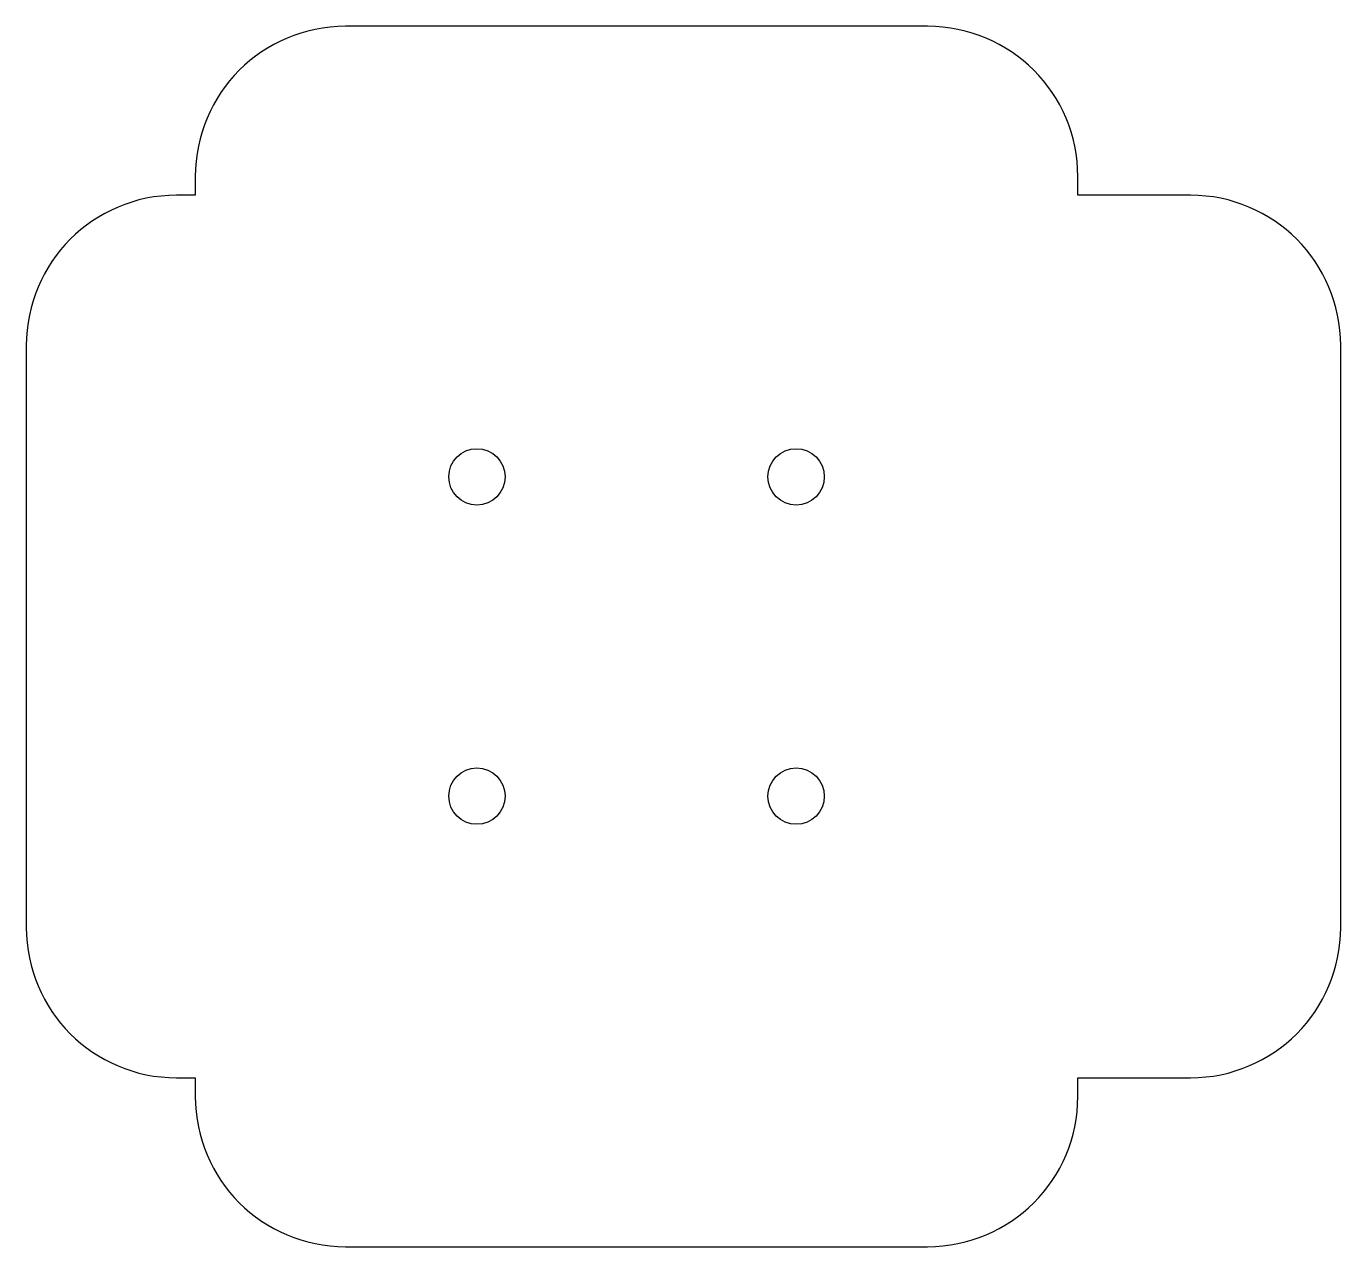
# Model space of a CAD drawing. Header units: millimetres. Extents: x -9.5 to 60.5, y -9.5 to 55.5.
import ezdxf

# ---------------------------------------------------------------- set-up
doc = ezdxf.new("R2010")
doc.units = ezdxf.units.MM

msp = doc.modelspace()

# ---------------------------------------------------------------- linework, layer by layer
at = {"color": 7, "linetype": 'Continuous', "lineweight": 25}
for p, q in [((38.5, 55.5), (7.5, 55.5)), ((-0.5, 47.5), (-0.5, 46.5)), ((46.5, 46.5), (46.5, 47.5)), ((-0.5, 46.5), (-1.5, 46.5)), ((52.5, 46.5), (46.5, 46.5)), ((-9.5, 38.5), (-9.5, 7.5)), ((60.5, 7.5), (60.5, 38.5)), ((-1.5, -0.5), (-0.5, -0.5)), ((-0.5, -0.5), (-0.5, -1.5)), ((46.5, -0.5), (52.5, -0.5)), ((46.5, -1.5), (46.5, -0.5)), ((7.5, -9.5), (38.5, -9.5))]:
    msp.add_line(p, q, dxfattribs=at)
for centre in [(14.5, 31.5), (31.5, 31.5), (14.5, 14.5), (31.5, 14.5)]:
    msp.add_circle(centre, 1.5, dxfattribs=at)
for centre, start, end in [((7.5, 47.5), 90, 180), ((38.5, 47.5), 0, 90), ((-1.5, 38.5), 90, 180), ((52.5, 38.5), 0, 90), ((-1.5, 7.5), 180, 270), ((52.5, 7.5), 270, 0), ((7.5, -1.5), 180, 270), ((38.5, -1.5), 270, 0)]:
    msp.add_arc(centre, 8, start, end, dxfattribs=at)

doc.saveas('drawing.dxf')
